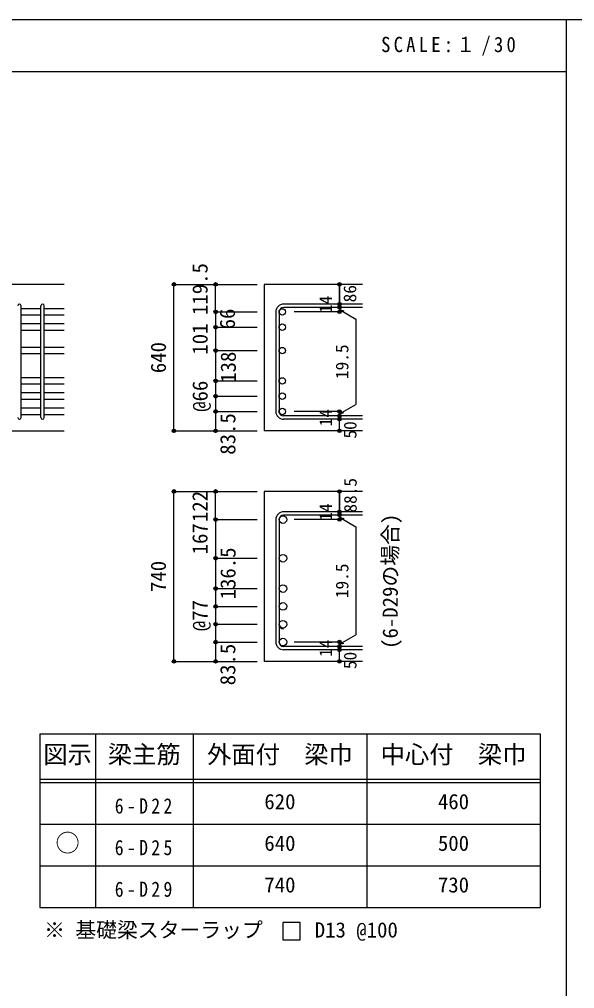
# Model space of a CAD drawing. Units: millimetres at full size, sheet at 1:30. Extents: x -5973 to 5954, y -4195 to 4201.
# Drawn here: x 1359 to 3758, y 12 to 4201 of the extents above; entities that cross this region are included whole.
import ezdxf
from ezdxf.enums import TextEntityAlignment as Align

# ---------------------------------------------------------------- set-up
doc = ezdxf.new("R2010")
doc.units = ezdxf.units.MM
doc.header["$LTSCALE"] = 30
doc.header["$PDMODE"] = 32
doc.header["$PDSIZE"] = 15
for name, color, linetype in [('0-1_躯体線', 2, 'Continuous'), ('0-5_基礎梁筋', 7, 'Continuous'), ('0-6_スタラップ筋', 7, 'Continuous'), ('0-7_文字', 4, 'Continuous'), ('0-D_寸法', 4, 'Continuous'), ('6-7_文字', 7, 'Continuous'), ('6-E_枠', 7, 'Continuous'), ('F-0_枠', 6, 'Continuous')]:
    doc.layers.add(name, color=color, linetype=linetype)
doc.styles.add('ＭＳ ゴシック', font='')
doc.styles.get('ＭＳ ゴシック').set_extended_font_data('MS Gothic')

msp = doc.modelspace()

# ---------------------------------------------------------------- linework, layer by layer
at = {"layer": '0-1_躯体線'}
for p, q in [((1552.44, 3056.03), (-47.56, 3056.03)), ((2842.44, 3056.03), (2417.44, 3056.03)), ((2417.44, 3056.03), (2417.44, 2423.03)), ((1152.44, 2423.03), (1552.44, 2423.03)), ((2842.44, 2423.03), (2417.44, 2423.03)), ((2842.44, 2161.05), (2417.44, 2161.05)), ((2417.44, 2161.05), (2417.44, 1426.55)), ((2842.44, 1426.55), (2417.44, 1426.55))]:
    msp.add_line(p, q, dxfattribs=at)
at = {"layer": '0-5_基礎梁筋'}
for p, q in [((1452.44, 2950.83), (1366.44, 2950.83)), ((1552.44, 2950.83), (1466.44, 2950.83)), ((1452.44, 2922.83), (1366.44, 2922.83)), ((1552.44, 2922.83), (1466.44, 2922.83)), ((1452.44, 2884.83), (1366.44, 2884.83)), ((1452.44, 2856.83), (1366.44, 2856.83)), ((1552.44, 2884.83), (1466.44, 2884.83)), ((1552.44, 2856.83), (1466.44, 2856.83)), ((1452.44, 2783.53), (1366.44, 2783.53)), ((1552.44, 2783.53), (1466.44, 2783.53)), ((1452.44, 2755.53), (1366.44, 2755.53)), ((1552.44, 2755.53), (1466.44, 2755.53)), ((1452.44, 2652.53), (1366.44, 2652.53)), ((1552.44, 2652.53), (1466.44, 2652.53)), ((1452.44, 2624.53), (1366.44, 2624.53)), ((1552.44, 2624.53), (1466.44, 2624.53)), ((1452.44, 2586.53), (1366.44, 2586.53)), ((1452.44, 2558.53), (1366.44, 2558.53)), ((1552.44, 2586.53), (1466.44, 2586.53)), ((1552.44, 2558.53), (1466.44, 2558.53)), ((1452.44, 2520.53), (1366.44, 2520.53)), ((1552.44, 2520.53), (1466.44, 2520.53)), ((1452.44, 2492.53), (1366.44, 2492.53)), ((1552.44, 2492.53), (1466.44, 2492.53))]:
    msp.add_line(p, q, dxfattribs=at)
at = {"layer": '0-5_基礎梁筋', "color": 3}
for centre, radius in [((2495.44, 2936.83), 14), ((2495.44, 2870.83), 14), ((2495.44, 2769.53), 14), ((2495.44, 2638.53), 14), ((2495.44, 2572.53), 14), ((2495.44, 2506.53), 14), ((2497.94, 2039.35), 16.5), ((2497.94, 1872.05), 16.5), ((2497.94, 1741.05), 16.5), ((2497.94, 1664.05), 16.5), ((2497.94, 1587.05), 16.5), ((2497.94, 1510.05), 16.5)]:
    msp.add_circle(centre, radius, dxfattribs=at)
at = {"layer": '0-5_基礎梁筋'}
for p in [(2027.44, 3056.03), (2027.44, 2423.03), (2027.44, 2161.05), (2027.44, 1426.55)]:
    msp.add_point(p, dxfattribs=at)
at = {"layer": '0-6_スタラップ筋'}
for p, q in [((1366.44, 2480.03), (1366.44, 2963.33)), ((1452.44, 2480.03), (1452.44, 2963.33)), ((1466.44, 2480.03), (1466.44, 2963.33)), ((2467.44, 2936.83), (2467.44, 2506.53)), ((2481.44, 2936.83), (2481.44, 2506.53)), ((2842.44, 2970.33), (2500.94, 2970.33)), ((2842.44, 2956.33), (2500.94, 2956.33)), ((2842.44, 2487.03), (2500.94, 2487.03)), ((2842.44, 2473.03), (2500.94, 2473.03)), ((2842.44, 2072.85), (2500.94, 2072.85)), ((2842.44, 2058.85), (2500.94, 2058.85)), ((2467.44, 2039.35), (2467.44, 1510.05)), ((2481.44, 2039.35), (2481.44, 1510.05)), ((2842.44, 1490.55), (2500.94, 1490.55)), ((2842.44, 1476.55), (2500.94, 1476.55))]:
    msp.add_line(p, q, dxfattribs=at)
for centre, radius, start, end in [((1359.44, 2963.33), 7, 0, 180), ((1459.44, 2963.33), 7, 0, 180), ((2500.94, 2936.83), 33.5, 90, 180), ((2500.94, 2936.83), 19.5, 90, 180), ((1359.44, 2480.03), 7, 180, 0), ((1459.44, 2480.03), 7, 180, 0), ((2500.94, 2506.53), 33.5, 180, 270), ((2500.94, 2506.53), 19.5, 180, 270), ((2500.94, 2039.35), 33.5, 90, 180), ((2500.94, 2039.35), 19.5, 90, 180), ((2500.94, 1587.05), 19.5, 180, 270), ((2500.94, 1510.05), 33.5, 180, 270), ((2500.94, 1510.05), 19.5, 180, 270)]:
    msp.add_arc(centre, radius, start, end, dxfattribs=at)
at = {"layer": '0-D_寸法'}
for p, q in [((2027.44, 2423.03), (2027.44, 3056.03)), ((2207.44, 2936.83), (2207.44, 3056.03)), ((2207.44, 2936.83), (2207.44, 2855.07)), ((2207.44, 2936.83), (2387.44, 2936.83)), ((2742.44, 2936.83), (2546.35, 2936.83)), ((2742.44, 2956.33), (2742.44, 2970.33)), ((2742.44, 2956.33), (2742.44, 2936.83)), ((2742.44, 2946.58), (2812.5, 2906.14)), ((2742.44, 2946.58), (2761.76, 2941.41)), ((2812.5, 2906.14), (2812.5, 2537.23)), ((2207.44, 2870.83), (2387.44, 2870.83)), ((2207.44, 2870.83), (2387.44, 2870.83)), ((2207.44, 2855.07), (2207.44, 2769.53)), ((2207.44, 2769.53), (2387.44, 2769.53)), ((2207.44, 2769.53), (2387.44, 2769.53)), ((2207.44, 2769.53), (2207.44, 2506.53)), ((2207.44, 2638.53), (2387.44, 2638.53)), ((2207.44, 2572.53), (2387.44, 2572.53)), ((2742.44, 2496.78), (2812.5, 2537.23)), ((2207.44, 2506.53), (2387.44, 2506.53)), ((2207.44, 2506.53), (2207.44, 2423.03)), ((2742.44, 2506.53), (2546.35, 2506.53)), ((2742.44, 2487.03), (2742.44, 2506.53)), ((2742.44, 2496.78), (2761.76, 2501.96)), ((2742.44, 2473.03), (2742.44, 2487.03)), ((2742.44, 2423.03), (2742.44, 2473.03)), ((2027.44, 2423.03), (2207.44, 2423.03)), ((2207.44, 2423.03), (2387.44, 2423.03)), ((2027.44, 1426.55), (2027.44, 2161.05)), ((2207.44, 2039.35), (2207.44, 2161.05)), ((2742.44, 2058.85), (2742.44, 2072.85)), ((2742.44, 2058.85), (2742.44, 2039.35)), ((2207.44, 2039.35), (2207.44, 1960.08)), ((2207.44, 2039.35), (2387.44, 2039.35)), ((2742.44, 2039.35), (2546.35, 2039.35)), ((2742.44, 2049.1), (2812.5, 2008.65)), ((2742.44, 2049.1), (2761.76, 2043.92)), ((2812.5, 2008.65), (2812.5, 1540.75)), ((2207.44, 1960.08), (2207.44, 1874.55)), ((2207.44, 1874.55), (2207.44, 1510.05)), ((2207.44, 1872.05), (2387.44, 1872.05)), ((2207.44, 1872.05), (2387.44, 1872.05)), ((2207.44, 1741.05), (2387.44, 1741.05)), ((2207.44, 1664.05), (2387.44, 1664.05)), ((2207.44, 1587.05), (2387.44, 1587.05)), ((2207.44, 1510.05), (2207.44, 1426.55)), ((2207.44, 1510.05), (2387.44, 1510.05)), ((2742.44, 1510.05), (2546.35, 1510.05)), ((2742.44, 1500.3), (2812.5, 1540.75)), ((2742.44, 1490.55), (2742.44, 1510.05)), ((2742.44, 1500.3), (2761.76, 1505.47)), ((2742.44, 1476.55), (2742.44, 1490.55)), ((2742.44, 1426.55), (2742.44, 1476.55))]:
    msp.add_line(p, q, dxfattribs=at)
for points in [[(2027.44, 3056.03), (2207.44, 3056.03), (2387.44, 3056.03)], [(2027.44, 3056.03), (2207.44, 3056.03), (2387.44, 3056.03)], [(2742.44, 2970.33), (2742.44, 3056.03), (2742.44, 2970.33)], [(2027.44, 2161.05), (2207.44, 2161.05), (2387.44, 2161.05)], [(2027.44, 2161.05), (2207.44, 2161.05), (2387.44, 2161.05)], [(2742.44, 2072.85), (2742.44, 2161.05), (2742.44, 2072.85)], [(2027.44, 1426.55), (2207.44, 1426.55), (2387.44, 1426.55)]]:
    msp.add_lwpolyline(points, dxfattribs=at)
for centre, radius in [((2027.44, 3056.03), 8), ((2027.44, 3056.03), 7.2), ((2027.44, 3056.03), 6.4), ((2027.44, 3056.03), 5.6), ((2027.44, 3056.03), 4.8), ((2027.44, 3056.03), 4), ((2027.44, 3056.03), 3.2), ((2027.44, 3056.03), 2.4), ((2207.44, 3056.03), 8), ((2207.44, 3056.03), 7.2), ((2207.44, 3056.03), 6.4), ((2207.44, 3056.03), 5.6), ((2207.44, 3056.03), 4.8), ((2207.44, 3056.03), 4), ((2207.44, 3056.03), 3.2), ((2207.44, 3056.03), 2.4), ((2742.44, 3056.03), 4), ((2742.44, 3056.03), 3.6), ((2742.44, 3056.03), 3.2), ((2742.44, 3056.03), 2.8), ((2742.44, 3056.03), 2.4), ((2742.44, 3056.03), 2), ((2027.44, 3056.03), 1.6), ((2027.44, 3056.03), 0.8), ((2207.44, 3056.03), 1.6), ((2207.44, 3056.03), 0.8), ((2742.44, 3056.03), 1.6), ((2742.44, 3056.03), 1.2), ((2742.44, 3056.03), 0.8), ((2742.44, 3056.03), 0.4), ((2742.44, 2970.33), 4), ((2207.44, 2936.83), 8), ((2207.44, 2936.83), 7.2), ((2207.44, 2936.83), 6.4), ((2207.44, 2936.83), 5.6), ((2207.44, 2936.83), 4.8), ((2207.44, 2936.83), 4), ((2207.44, 2936.83), 3.2), ((2207.44, 2936.83), 2.4), ((2207.44, 2936.83), 1.6), ((2207.44, 2936.83), 0.8), ((2742.44, 2956.33), 4), ((2742.44, 2936.83), 4), ((2742.44, 2970.33), 3.6), ((2742.44, 2956.33), 3.6), ((2742.44, 2936.83), 3.6), ((2742.44, 2970.33), 3.2), ((2742.44, 2956.33), 3.2), ((2742.44, 2936.83), 3.2), ((2742.44, 2970.33), 2.8), ((2742.44, 2956.33), 2.8), ((2742.44, 2936.83), 2.8), ((2742.44, 2970.33), 2.4), ((2742.44, 2956.33), 2.4), ((2742.44, 2936.83), 2.4), ((2742.44, 2970.33), 2), ((2742.44, 2956.33), 2), ((2742.44, 2936.83), 2), ((2742.44, 2970.33), 1.6), ((2742.44, 2956.33), 1.6), ((2742.44, 2936.83), 1.6), ((2742.44, 2970.33), 1.2), ((2742.44, 2956.33), 1.2), ((2742.44, 2936.83), 1.2), ((2742.44, 2970.33), 0.8), ((2742.44, 2956.33), 0.8), ((2742.44, 2936.83), 0.8), ((2742.44, 2970.33), 0.4), ((2742.44, 2956.33), 0.4), ((2742.44, 2936.83), 0.4), ((2207.44, 2870.83), 8), ((2207.44, 2870.83), 7.2), ((2207.44, 2870.83), 6.4), ((2207.44, 2870.83), 5.6), ((2207.44, 2870.83), 4.8), ((2207.44, 2870.83), 4), ((2207.44, 2870.83), 3.2), ((2207.44, 2870.83), 2.4), ((2207.44, 2870.83), 1.6), ((2207.44, 2870.83), 0.8), ((2207.44, 2769.53), 8), ((2207.44, 2769.53), 7.2), ((2207.44, 2769.53), 6.4), ((2207.44, 2769.53), 5.6), ((2207.44, 2769.53), 4.8), ((2207.44, 2769.53), 4), ((2207.44, 2769.53), 3.2), ((2207.44, 2769.53), 2.4), ((2207.44, 2769.53), 1.6), ((2207.44, 2769.53), 0.8), ((2207.44, 2638.53), 8), ((2207.44, 2638.53), 7.2), ((2207.44, 2638.53), 6.4), ((2207.44, 2638.53), 5.6), ((2207.44, 2638.53), 4.8), ((2207.44, 2638.53), 4), ((2207.44, 2638.53), 3.2), ((2207.44, 2638.53), 2.4), ((2207.44, 2638.53), 1.6), ((2207.44, 2638.53), 0.8), ((2207.44, 2572.53), 8), ((2207.44, 2572.53), 7.2), ((2207.44, 2572.53), 6.4), ((2207.44, 2572.53), 5.6), ((2207.44, 2572.53), 4.8), ((2207.44, 2572.53), 4), ((2207.44, 2572.53), 3.2), ((2207.44, 2572.53), 2.4), ((2207.44, 2572.53), 1.6), ((2207.44, 2572.53), 0.8), ((2207.44, 2506.53), 8), ((2207.44, 2506.53), 7.2), ((2207.44, 2506.53), 6.4), ((2207.44, 2506.53), 5.6), ((2207.44, 2506.53), 4.8), ((2207.44, 2506.53), 4), ((2207.44, 2506.53), 3.2), ((2207.44, 2506.53), 2.4), ((2207.44, 2506.53), 1.6), ((2207.44, 2506.53), 0.8), ((2742.44, 2506.53), 4), ((2742.44, 2487.03), 4), ((2742.44, 2473.03), 4), ((2742.44, 2506.53), 3.6), ((2742.44, 2487.03), 3.6), ((2742.44, 2473.03), 3.6), ((2742.44, 2506.53), 3.2), ((2742.44, 2487.03), 3.2), ((2742.44, 2473.03), 3.2), ((2742.44, 2506.53), 2.8), ((2742.44, 2487.03), 2.8), ((2742.44, 2473.03), 2.8), ((2742.44, 2506.53), 2.4), ((2742.44, 2487.03), 2.4), ((2742.44, 2473.03), 2.4), ((2742.44, 2506.53), 2), ((2742.44, 2487.03), 2), ((2742.44, 2473.03), 2), ((2742.44, 2506.53), 1.6), ((2742.44, 2487.03), 1.6), ((2742.44, 2473.03), 1.6), ((2742.44, 2506.53), 1.2), ((2742.44, 2487.03), 1.2), ((2742.44, 2473.03), 1.2), ((2742.44, 2506.53), 0.8), ((2742.44, 2487.03), 0.8), ((2742.44, 2473.03), 0.8), ((2742.44, 2506.53), 0.4), ((2742.44, 2487.03), 0.4), ((2742.44, 2473.03), 0.4), ((2027.44, 2423.03), 7.2), ((2207.44, 2423.03), 7.2), ((2027.44, 2423.03), 6.4), ((2027.44, 2423.03), 5.6), ((2027.44, 2423.03), 4.8), ((2027.44, 2423.03), 4), ((2027.44, 2423.03), 3.2), ((2027.44, 2423.03), 2.4), ((2027.44, 2423.03), 1.6), ((2027.44, 2423.03), 0.8), ((2207.44, 2423.03), 6.4), ((2207.44, 2423.03), 5.6), ((2207.44, 2423.03), 4.8), ((2207.44, 2423.03), 4), ((2207.44, 2423.03), 3.2), ((2207.44, 2423.03), 2.4), ((2207.44, 2423.03), 1.6), ((2207.44, 2423.03), 0.8), ((2742.44, 2423.03), 4), ((2742.44, 2423.03), 3.6), ((2742.44, 2423.03), 3.2), ((2742.44, 2423.03), 2.8), ((2742.44, 2423.03), 2.4), ((2742.44, 2423.03), 2), ((2742.44, 2423.03), 1.6), ((2742.44, 2423.03), 1.2), ((2742.44, 2423.03), 0.8), ((2742.44, 2423.03), 0.4), ((2027.44, 2161.05), 8), ((2027.44, 2161.05), 7.2), ((2027.44, 2161.05), 6.4), ((2027.44, 2161.05), 5.6), ((2027.44, 2161.05), 4.8), ((2027.44, 2161.05), 4), ((2027.44, 2161.05), 3.2), ((2027.44, 2161.05), 2.4), ((2027.44, 2161.05), 1.6), ((2027.44, 2161.05), 0.8), ((2207.44, 2161.05), 8), ((2207.44, 2161.05), 7.2), ((2207.44, 2161.05), 6.4), ((2207.44, 2161.05), 5.6), ((2207.44, 2161.05), 4.8), ((2207.44, 2161.05), 4), ((2207.44, 2161.05), 3.2), ((2207.44, 2161.05), 2.4), ((2207.44, 2161.05), 1.6), ((2207.44, 2161.05), 0.8), ((2742.44, 2161.05), 4), ((2742.44, 2161.05), 3.6), ((2742.44, 2161.05), 3.2), ((2742.44, 2161.05), 2.8), ((2742.44, 2161.05), 2.4), ((2742.44, 2161.05), 2), ((2742.44, 2161.05), 1.6), ((2742.44, 2161.05), 1.2), ((2742.44, 2161.05), 0.8), ((2742.44, 2161.05), 0.4), ((2742.44, 2072.85), 4), ((2742.44, 2058.85), 4), ((2742.44, 2072.85), 3.6), ((2742.44, 2058.85), 3.6), ((2742.44, 2072.85), 3.2), ((2742.44, 2058.85), 3.2), ((2742.44, 2072.85), 2.8), ((2742.44, 2058.85), 2.8), ((2742.44, 2072.85), 2.4), ((2742.44, 2058.85), 2.4), ((2742.44, 2072.85), 2), ((2742.44, 2058.85), 2), ((2742.44, 2072.85), 1.6), ((2742.44, 2058.85), 1.6), ((2742.44, 2072.85), 1.2), ((2742.44, 2058.85), 1.2), ((2742.44, 2072.85), 0.8), ((2742.44, 2058.85), 0.8), ((2742.44, 2072.85), 0.4), ((2742.44, 2058.85), 0.4), ((2207.44, 2039.35), 8), ((2207.44, 2039.35), 7.2), ((2207.44, 2039.35), 6.4), ((2207.44, 2039.35), 5.6), ((2207.44, 2039.35), 4.8), ((2207.44, 2039.35), 4), ((2207.44, 2039.35), 3.2), ((2207.44, 2039.35), 2.4), ((2207.44, 2039.35), 1.6), ((2207.44, 2039.35), 0.8), ((2742.44, 2039.35), 4), ((2742.44, 2039.35), 3.6), ((2742.44, 2039.35), 3.2), ((2742.44, 2039.35), 2.8), ((2742.44, 2039.35), 2.4), ((2742.44, 2039.35), 2), ((2742.44, 2039.35), 1.6), ((2742.44, 2039.35), 1.2), ((2742.44, 2039.35), 0.8), ((2742.44, 2039.35), 0.4), ((2207.44, 1872.05), 8), ((2207.44, 1872.05), 7.2), ((2207.44, 1872.05), 6.4), ((2207.44, 1872.05), 5.6), ((2207.44, 1872.05), 4.8), ((2207.44, 1872.05), 4), ((2207.44, 1872.05), 3.2), ((2207.44, 1872.05), 2.4), ((2207.44, 1872.05), 1.6), ((2207.44, 1872.05), 0.8), ((2207.44, 1741.05), 8), ((2207.44, 1741.05), 7.2), ((2207.44, 1741.05), 6.4), ((2207.44, 1741.05), 5.6), ((2207.44, 1741.05), 4.8), ((2207.44, 1741.05), 4), ((2207.44, 1741.05), 3.2), ((2207.44, 1741.05), 2.4), ((2207.44, 1741.05), 1.6), ((2207.44, 1741.05), 0.8), ((2207.44, 1664.05), 8), ((2207.44, 1664.05), 7.2), ((2207.44, 1664.05), 6.4), ((2207.44, 1664.05), 5.6), ((2207.44, 1664.05), 4.8), ((2207.44, 1664.05), 4), ((2207.44, 1664.05), 3.2), ((2207.44, 1664.05), 2.4), ((2207.44, 1664.05), 1.6), ((2207.44, 1664.05), 0.8), ((2207.44, 1587.05), 8), ((2207.44, 1587.05), 7.2), ((2207.44, 1587.05), 6.4), ((2207.44, 1587.05), 5.6), ((2207.44, 1587.05), 4.8), ((2207.44, 1587.05), 4), ((2207.44, 1587.05), 3.2), ((2207.44, 1587.05), 2.4), ((2207.44, 1587.05), 1.6), ((2207.44, 1587.05), 0.8), ((2207.44, 1510.05), 8), ((2207.44, 1510.05), 7.2), ((2207.44, 1510.05), 6.4), ((2207.44, 1510.05), 5.6), ((2207.44, 1510.05), 4.8), ((2207.44, 1510.05), 4), ((2207.44, 1510.05), 3.2), ((2207.44, 1510.05), 2.4), ((2207.44, 1510.05), 1.6), ((2207.44, 1510.05), 0.8), ((2742.44, 1510.05), 4), ((2742.44, 1510.05), 3.6), ((2742.44, 1510.05), 3.2), ((2742.44, 1510.05), 2.8), ((2742.44, 1510.05), 2.4), ((2742.44, 1510.05), 2), ((2742.44, 1510.05), 1.6), ((2742.44, 1510.05), 1.2), ((2742.44, 1510.05), 0.8), ((2742.44, 1510.05), 0.4), ((2742.44, 1490.55), 4), ((2742.44, 1476.55), 4), ((2742.44, 1490.55), 3.6), ((2742.44, 1476.55), 3.6), ((2742.44, 1490.55), 3.2), ((2742.44, 1476.55), 3.2), ((2742.44, 1490.55), 2.8), ((2742.44, 1476.55), 2.8), ((2742.44, 1490.55), 2.4), ((2742.44, 1476.55), 2.4), ((2742.44, 1490.55), 2), ((2742.44, 1476.55), 2), ((2742.44, 1490.55), 1.6), ((2742.44, 1476.55), 1.6), ((2742.44, 1490.55), 1.2), ((2742.44, 1476.55), 1.2), ((2742.44, 1490.55), 0.8), ((2742.44, 1476.55), 0.8), ((2742.44, 1490.55), 0.4), ((2742.44, 1476.55), 0.4), ((2027.44, 1426.55), 7.2), ((2027.44, 1426.55), 6.4), ((2027.44, 1426.55), 5.6), ((2027.44, 1426.55), 4.8), ((2027.44, 1426.55), 4), ((2027.44, 1426.55), 3.2), ((2027.44, 1426.55), 2.4), ((2027.44, 1426.55), 1.6), ((2027.44, 1426.55), 0.8), ((2207.44, 1426.55), 7.2), ((2207.44, 1426.55), 6.4), ((2207.44, 1426.55), 5.6), ((2207.44, 1426.55), 4.8), ((2207.44, 1426.55), 4), ((2207.44, 1426.55), 3.2), ((2207.44, 1426.55), 2.4), ((2207.44, 1426.55), 1.6), ((2207.44, 1426.55), 0.8), ((2742.44, 1426.55), 4), ((2742.44, 1426.55), 3.6), ((2742.44, 1426.55), 3.2), ((2742.44, 1426.55), 2.8), ((2742.44, 1426.55), 2.4), ((2742.44, 1426.55), 2), ((2742.44, 1426.55), 1.6), ((2742.44, 1426.55), 1.2), ((2742.44, 1426.55), 0.8), ((2742.44, 1426.55), 0.4)]:
    msp.add_circle(centre, radius, dxfattribs=at)
at = {"layer": '0-D_寸法', "color": 7}
for p in [(2027.44, 3056.03), (2207.44, 3056.03), (2742.44, 3056.03), (2742.44, 2970.33), (2207.44, 2936.83), (2207.44, 2936.83), (2742.44, 2956.33), (2742.44, 2936.83), (2207.44, 2870.83), (2207.44, 2870.83), (2207.44, 2769.53), (2207.44, 2769.53), (2207.44, 2638.53), (2207.44, 2638.53), (2207.44, 2638.53), (2207.44, 2572.53), (2207.44, 2572.53), (2207.44, 2572.53), (2207.44, 2506.53), (2207.44, 2506.53), (2207.44, 2506.53), (2742.44, 2506.53), (2742.44, 2506.53), (2742.44, 2487.03), (2742.44, 2473.03), (2027.44, 2423.03), (2207.44, 2423.03), (2742.44, 2423.03), (2027.44, 2161.05), (2207.44, 2161.05), (2742.44, 2161.05), (2742.44, 2072.85), (2742.44, 2058.85), (2207.44, 2039.35), (2207.44, 2039.35), (2742.44, 2039.35), (2207.44, 1872.05), (2207.44, 1872.05), (2207.44, 1741.05), (2207.44, 1741.05), (2207.44, 1741.05), (2207.44, 1664.05), (2207.44, 1664.05), (2207.44, 1664.05), (2207.44, 1587.05), (2207.44, 1587.05), (2207.44, 1587.05), (2207.44, 1510.05), (2207.44, 1510.05), (2207.44, 1510.05), (2742.44, 1510.05), (2742.44, 1510.05), (2742.44, 1490.55), (2742.44, 1476.55), (2027.44, 1426.55), (2207.44, 1426.55), (2742.44, 1426.55)]:
    msp.add_point(p, dxfattribs=at)
at = {"layer": '6-7_文字'}
msp.add_lwpolyline([(2497.82, 222.75), (2572.82, 222.75), (2572.82, 297.75), (2497.82, 297.75)], close=True, dxfattribs=at)
at = {"layer": '6-E_枠', "color": 3}
for p, q in [((1447.71, 1112.77), (1447.71, 362.77)), ((1447.71, 1112.77), (3610.24, 1112.77)), ((3610.24, 1112.77), (3610.24, 362.77)), ((1447.71, 362.77), (3610.24, 362.77))]:
    msp.add_line(p, q, dxfattribs=at)
at = {"layer": '6-E_枠'}
for p, q in [((1687.71, 1112.77), (1687.71, 362.77)), ((2110.24, 1112.77), (2110.24, 362.77)), ((2860.24, 1112.77), (2860.24, 362.77)), ((1447.71, 917.77), (3610.24, 917.77)), ((1447.71, 902.77), (3610.24, 902.77)), ((1447.71, 722.77), (3610.24, 722.77)), ((1447.71, 542.77), (3610.24, 542.77))]:
    msp.add_line(p, q, dxfattribs=at)
at = {"layer": 'F-0_枠'}
for p, q in [((-5972.88, 4201.15), (5954.1, 4201.15)), ((3723.6, -4195.24), (3723.6, 4201.15))]:
    msp.add_line(p, q, dxfattribs=at)
at = {"layer": 'F-0_枠', "color": 2}
msp.add_line((-5972.88, 3976.15), (3723.6, 3976.15), dxfattribs=at)

# ---------------------------------------------------------------- texts
at = {"layer": '0-7_文字', "color": 7, "style": 'ＭＳ ゴシック'}
msp.add_text('(6-D29の場合)', height=65.98, rotation=90, dxfattribs=at).set_placement((3014.32, 1480.4), align=Align.BOTTOM_LEFT)
at = {"layer": '0-D_寸法', "style": 'ＭＳ ゴシック'}
for s, height, p in [('119.5', 65.98, (2192.44, 2923.41)), ('86', 54.99, (2831.33, 2978.17)), ('14', 54.99, (2727.21, 2931.67)), ('66', 65.98, (2310.57, 2861.54)), ('101', 65.98, (2192.5, 2752.15)), ('640', 65.98, (2012.44, 2672.03)), ('19.5', 54.99, (2797.5, 2646.68)), ('138', 65.98, (2314.49, 2630.35)), ('@66', 65.98, (2192.44, 2505.03)), ('14', 54.99, (2727.18, 2442.36)), ('83.5', 65.98, (2312.44, 2319.53)), ('50', 54.99, (2832.44, 2389.53)), ('88.5', 54.99, (2833.31, 2069.48)), ('122', 65.98, (2192.15, 2028.57)), ('14', 54.99, (2727.21, 2034.18)), ('167', 65.98, (2192.05, 1889.1)), ('136.5', 65.98, (2313.32, 1694.4)), ('740', 65.98, (2012.44, 1726.3)), ('19.5', 54.99, (2797.5, 1699.7)), ('@77', 65.98, (2192.09, 1557.08)), ('14', 54.99, (2727.18, 1445.87)), ('83.5', 65.98, (2312.44, 1323.05)), ('50', 54.99, (2832.44, 1393.05))]:
    msp.add_text(s, height=height, rotation=90, dxfattribs=at).set_placement(p, align=Align.BOTTOM_LEFT)
at = {"layer": '6-7_文字', "color": 2, "style": 'ＭＳ ゴシック'}
for s, p in [('図示', (1462.71, 962.77)), ('梁主筋', (1741.48, 962.77)), ('外面付\u3000梁巾', (2170.24, 962.77)), ('中心付\u3000梁巾', (2920.24, 962.77)), ('○', (1515.21, 580.27))]:
    msp.add_text(s, height=76.98, dxfattribs=at).set_placement(p, align=Align.BOTTOM_LEFT)
at = {"layer": '6-7_文字', "style": 'ＭＳ ゴシック'}
for s, p in [('620', (2417.74, 767.77)), ('460', (3167.74, 767.77)), ('640', (2417.74, 587.77)), ('500', (3167.74, 587.77)), ('740', (2417.74, 407.77)), ('730', (3167.74, 407.77)), ('※ 基礎梁スターラップ     D13 @100', (1466.27, 213.19))]:
    msp.add_text(s, height=65.98, dxfattribs=at).set_placement(p, align=Align.BOTTOM_LEFT)
at = {"layer": '6-7_文字', "color": 2, "insert": (2922.26, 4043.65), "char_height": 65.98, "attachment_point": 7, "style": 'ＭＳ ゴシック'}
msp.add_mtext('\\T1.34;\\W0.9;SCALE:１/30', dxfattribs=at)
at = {"layer": '6-7_文字', "char_height": 65.98, "attachment_point": 7, "style": 'ＭＳ ゴシック'}
for s, insert in [('\\T1.38;\\W0.85;6-D22', (1771.48, 767.77)), ('\\T1.38;\\W0.85;6-D25', (1771.48, 587.77)), ('\\T1.38;\\W0.85;6-D29', (1771.48, 407.77))]:
    msp.add_mtext(s, dxfattribs=dict(at, insert=insert))

doc.saveas('drawing.dxf')
